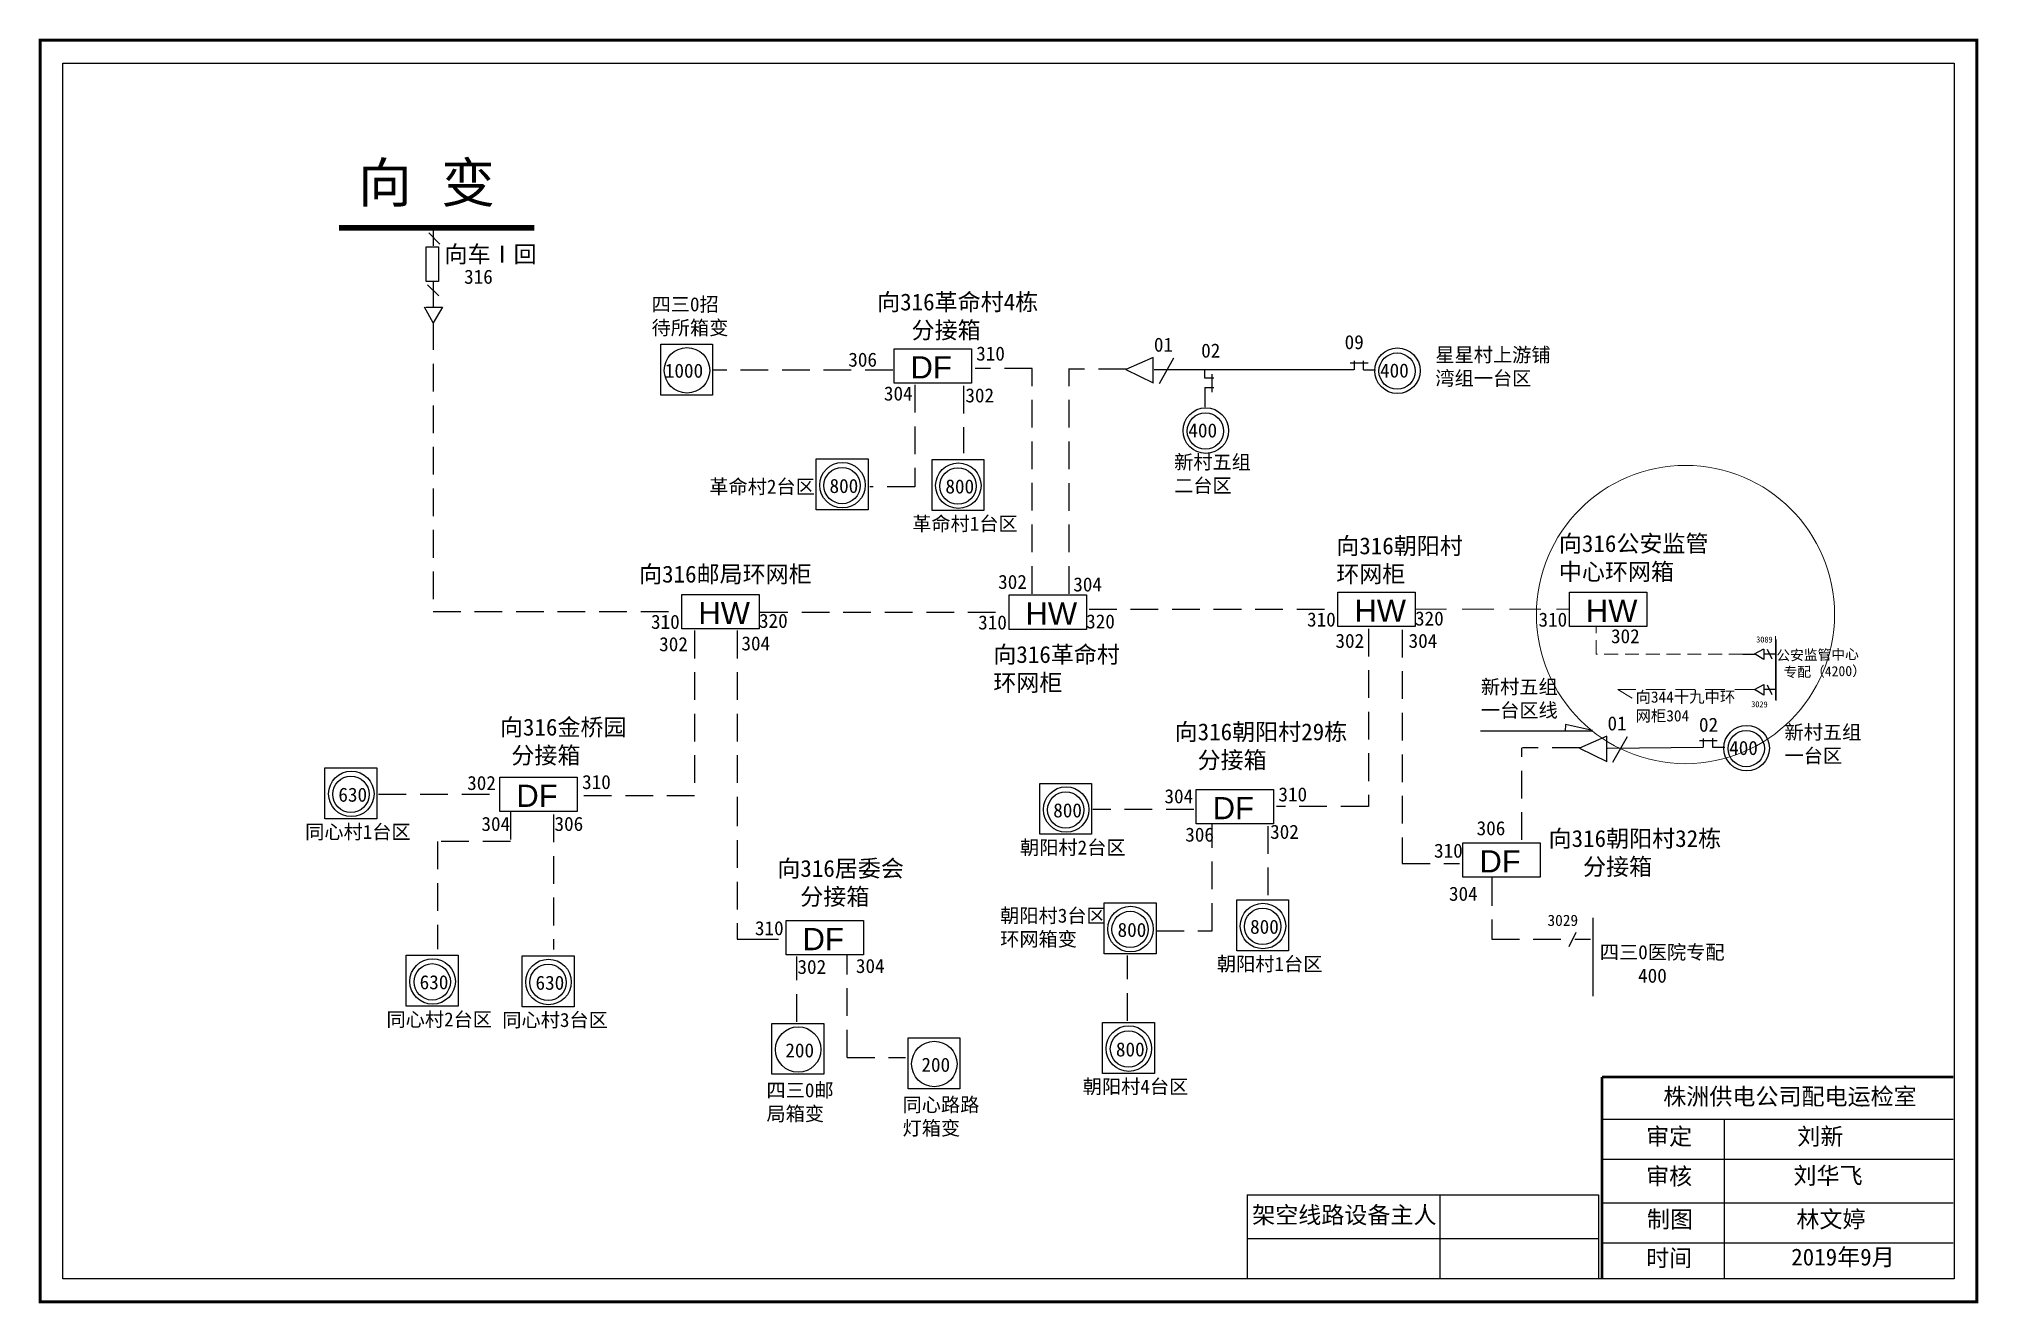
# Model space of a CAD drawing. Extents: x -19 to 326, y 0 to 224.
import ezdxf

# ---------------------------------------------------------------- set-up
doc = ezdxf.new("R2010")
doc.units = 0
doc.header["$LTSCALE"] = 0.774411
doc.linetypes.add('ACAD_ISO02W100', pattern=[15, 12, -3])
doc.linetypes.add('DASHED2', pattern=[9.525, 6.35, -3.175])
doc.layers.get('0').update_dxf_attribs({"linetype": 'CONTINUOUS'})
doc.layers.add('0-RefEdit0', color=7, linetype='CONTINUOUS')
doc.layers.add('OUTSIDE', color=2, linetype='CONTINUOUS')
doc.styles.get("Standard").update_dxf_attribs({"font": '', "height": 2.5})
doc.styles.add('字体', font='simkai_0.ttf', dxfattribs={"height": 2.5})
doc.styles.add('楷体_GB2312_txtstyle_3.00_0_0', font='simkai_0.ttf', dxfattribs={"height": 3})
doc.styles.get('Standard').set_extended_font_data('SimSun')

msp = doc.modelspace()

# ---------------------------------------------------------------- linework, layer by layer
at = {"linetype": 'Continuous'}
for p, q in [((52.29, 187.73), (50.32, 189.71)), ((52.06, 178.5), (50.08, 180.48)), ((51.06, 180.94), (51.06, 176.49)), ((51.06, 173.72), (49.55, 176.49)), ((49.8, 176.49), (52.71, 176.49)), ((52.71, 176.49), (51.06, 173.72)), ((179.12, 165.45), (214.62, 165.45)), ((182.57, 167.45), (180.01, 162.89)), ((216.32, 165.38), (218.48, 165.38)), ((188.15, 162.23), (188.15, 158.75)), ((237.08, 101.32), (256.97, 101.32)), ((252.2, 102.43), (252.12, 101.22)), ((256.99, 101.36), (252.2, 102.43)), ((263.13, 100.22), (260.57, 95.66)), ((259.68, 98.22), (276.68, 98.43)), ((278.33, 98.38), (280.49, 98.38)), ((254.04, 65.53), (252.78, 62.94)), ((257.04, 68.1), (257.04, 54.2)), ((105.05, 64.3), (112.39, 64.3)), ((258.71, 32.35), (321.08, 32.35)), ((280.36, 32.34), (280.36, 4.01)), ((258.71, 25.25), (321.08, 25.25)), ((195.67, 18.94), (258.04, 18.94)), ((195.67, 18.94), (195.67, 4.09)), ((229.88, 18.94), (229.88, 4.09)), ((258.04, 18.94), (258.04, 4.09)), ((258.71, 17.5), (321.08, 17.5)), ((195.67, 11.19), (258.04, 11.19)), ((258.71, 10.39), (321.08, 10.39)), ((195.67, 4.09), (258.04, 4.09))]:
    msp.add_line(p, q, dxfattribs=at)
at = {"linetype": 'ACAD_ISO02W100'}
msp.add_line((51.09, 190.48), (51.08, 187.4), dxfattribs=at)
at = {"linetype": 'DASHED2'}
for p, q in [((51.06, 173.84), (51.06, 122.5)), ((157.47, 165.63), (147.33, 165.63)), ((157.47, 125.64), (157.47, 165.63)), ((174.17, 165.5), (164.03, 165.5)), ((164.06, 125.62), (164.06, 165.62)), ((132.72, 165.33), (100.76, 165.33)), ((136.62, 162.73), (136.62, 144.61)), ((145.25, 162.57), (145.25, 150.59)), ((136.62, 144.61), (128.64, 144.61)), ((51.06, 122.5), (94.19, 122.5)), ((109.17, 122.39), (152.3, 122.39)), ((167.58, 122.91), (210.71, 122.91)), ((97.51, 119.09), (97.51, 89.77)), ((105.05, 119.09), (105.05, 89.27)), ((217.21, 119.44), (217.21, 87.9)), ((223.22, 119.25), (223.22, 77.76)), ((244.43, 81.93), (244.45, 98.28)), ((254.73, 98.28), (244.59, 98.28)), ((41.39, 90.07), (62.89, 90.07)), ((97.51, 89.77), (76.89, 89.77)), ((64.79, 86.91), (64.79, 81.64)), ((72.44, 86.44), (72.44, 62.48)), ((105.05, 89.27), (105.05, 64.3)), ((186.17, 87.33), (168.27, 87.33)), ((217.21, 87.9), (200.87, 87.9)), ((189.44, 65.8), (189.44, 84.65)), ((199.36, 84.4), (199.36, 71.56)), ((51.86, 81.64), (51.86, 62.57)), ((64.79, 81.64), (52.14, 81.64)), ((223.22, 77.76), (233.37, 77.76)), ((239.09, 75.18), (239.09, 64.31)), ((179.55, 65.8), (189.44, 65.8)), ((239.09, 64.31), (256.66, 64.31)), ((115.66, 49.66), (115.66, 61.27)), ((124.59, 43.31), (124.59, 61.51)), ((174.38, 49.83), (174.38, 61.44)), ((124.59, 43.31), (134.98, 43.31))]:
    msp.add_line(p, q, dxfattribs=at)
at = {"color": 0}
for p, q in [((178.97, 167.59), (174.12, 165.44)), ((174.12, 165.44), (178.97, 163.1)), ((178.97, 163.04), (178.97, 167.59)), ((213.98, 166.61), (217.13, 166.61)), ((189.36, 164.61), (189.36, 161.45)), ((259.54, 100.36), (254.68, 98.21)), ((259.54, 95.81), (259.54, 100.36)), ((254.68, 98.21), (259.54, 95.87)), ((275.99, 99.61), (279.15, 99.61))]:
    msp.add_line(p, q, dxfattribs=at)
at = {"color": 7, "linetype": 'DASHED2', "lineweight": 0, "ltscale": 1.134295}
msp.add_line((225.51, 122.88), (252.8, 122.88), dxfattribs=at)
at = {"color": 7, "linetype": 'Continuous', "lineweight": 0, "ltscale": 0.626481}
msp.add_line((289.63, 117.5), (289.63, 106.7), dxfattribs=at)
at = {"color": 0, "linetype": 'Continuous'}
for p, q in [((285.79, 114.95), (287.43, 115.84)), ((287.42, 113.97), (285.79, 114.95)), ((287.41, 115.82), (287.42, 113.97)), ((285.79, 108.63), (287.43, 109.52)), ((287.42, 107.66), (285.79, 108.63)), ((287.41, 109.5), (287.42, 107.66))]:
    msp.add_line(p, q, dxfattribs=at)
at = {"color": 0, "linetype": 'DASHED2'}
for p, q in [((287.39, 115), (289.64, 115)), ((288.01, 115.78), (288.87, 114.07)), ((287.39, 108.69), (289.64, 108.69)), ((288.01, 109.46), (288.87, 107.75))]:
    msp.add_line(p, q, dxfattribs=at)
at = {"color": 7, "linetype": 'DASHED2', "lineweight": 0, "ltscale": 0.714798}
for p, q in [((285.79, 108.63), (261.48, 108.63)), ((261.48, 108.63), (264.05, 107.12))]:
    msp.add_line(p, q, dxfattribs=at)
at = {"linetype": 'Continuous', "const_width": 0.5}
msp.add_lwpolyline([(-18.72, 223.91), (325.26, 223.91), (325.26, -0.06), (-18.72, -0.06)], close=True, dxfattribs=at)
at = {"linetype": 'Continuous'}
for points in [[(-14.67, 219.86), (321.21, 219.86), (321.21, 3.99), (-14.67, 3.99)], [(91.49, 169.95), (100.7, 169.95), (100.7, 160.91), (91.49, 160.91)], [(132.95, 169.12), (146.68, 169.12), (146.68, 163.02), (132.95, 163.02)], [(119.11, 149.57), (128.32, 149.57), (128.32, 140.52), (119.11, 140.52)], [(139.69, 149.48), (148.9, 149.48), (148.9, 140.43), (139.69, 140.43)], [(95.26, 125.52), (108.99, 125.52), (108.99, 119.41), (95.26, 119.41)], [(153.37, 125.42), (167.1, 125.42), (167.1, 119.31), (153.37, 119.31)], [(211.78, 125.93), (225.51, 125.93), (225.51, 119.82), (211.78, 119.82)], [(252.9, 125.91), (266.62, 125.91), (266.62, 119.81), (252.9, 119.81)], [(31.86, 94.76), (41.07, 94.76), (41.07, 85.71), (31.86, 85.71)], [(62.94, 93.07), (76.67, 93.07), (76.67, 86.96), (62.94, 86.96)], [(158.83, 91.98), (168.04, 91.98), (168.04, 82.93), (158.83, 82.93)], [(186.62, 90.88), (200.35, 90.88), (200.35, 84.77), (186.62, 84.77)], [(233.99, 81.44), (247.72, 81.44), (247.72, 75.33), (233.99, 75.33)], [(170.27, 70.76), (179.48, 70.76), (179.48, 61.71), (170.27, 61.71)], [(193.8, 71.31), (203.01, 71.31), (203.01, 62.26), (193.8, 62.26)], [(113.76, 67.62), (127.49, 67.62), (127.49, 61.51), (113.76, 61.51)], [(46.31, 61.46), (55.52, 61.46), (55.52, 52.41), (46.31, 52.41)], [(66.89, 61.37), (76.1, 61.37), (76.1, 52.32), (66.89, 52.32)], [(111.25, 49.37), (120.46, 49.37), (120.46, 40.33), (111.25, 40.33)], [(169.97, 49.54), (179.18, 49.54), (179.18, 40.49), (169.97, 40.49)], [(135.42, 46.81), (144.63, 46.81), (144.63, 37.76), (135.42, 37.76)]]:
    msp.add_lwpolyline(points, close=True, dxfattribs=at)
for points, const_width in [([(69.07, 190.62), (34.34, 190.6)], 1), ([(258.68, 39.85), (258.68, 4.13)], 0.5), ([(258.71, 39.85), (321.08, 39.85)], 0.5)]:
    msp.add_lwpolyline(points, dxfattribs=dict(at, const_width=const_width))
at = {"linetype": 'ACAD_ISO02W100'}
msp.add_lwpolyline([(52.02, 181.05), (49.81, 181.06), (49.83, 187.24), (52.03, 187.23)], close=True, dxfattribs=at)
at = {"color": 7, "linetype": 'DASHED2', "lineweight": 0, "ltscale": 0.500244}
msp.add_lwpolyline([(283.69, 114.94), (257.67, 114.94), (257.67, 119.81)], dxfattribs=at)
at = {"color": 18, "linetype": 'Continuous', "lineweight": 0, "ltscale": 0.994147, "true_color": 0x000000}
msp.add_lwpolyline([(289.51, 118.11), (289.51, 106.72)], dxfattribs=at)
at = {"linetype": 'Continuous'}
for centre, radius in [((96.16, 165.3), 4.04), ((222.35, 165.23), 4.04), ((222.29, 165.16), 3.23), ((188.32, 154.6), 4.04), ((188.25, 154.53), 3.23), ((123.78, 144.92), 4.04), ((144.36, 144.83), 4.04), ((123.71, 144.85), 3.23), ((144.29, 144.76), 3.23), ((284.37, 98.23), 4.04), ((284.3, 98.16), 3.23), ((36.54, 90.11), 4.04), ((36.47, 90.04), 3.23), ((163.5, 87.33), 4.04), ((163.44, 87.26), 3.23), ((174.94, 66.11), 4.04), ((174.87, 66.04), 3.23), ((198.47, 66.65), 4.04), ((198.41, 66.59), 3.23), ((50.98, 56.81), 4.04), ((50.91, 56.74), 3.23), ((71.56, 56.72), 4.04), ((71.49, 56.65), 3.23), ((115.92, 44.72), 4.04), ((174.64, 44.89), 4.04), ((140.09, 42.16), 4.04), ((174.58, 44.82), 3.23)]:
    msp.add_circle(centre, radius, dxfattribs=at)
at = {"color": 12, "linetype": 'Continuous', "lineweight": 0, "ltscale": 1.103084, "true_color": 0xc00000}
msp.add_circle((273.51, 121.95), 26.48, dxfattribs=at)
at = {"layer": '0-RefEdit0', "color": 0, "ltscale": 2}
msp.add_line((283.69, 114.94), (285.75, 114.94), dxfattribs=at)
at = {"layer": 'OUTSIDE', "color": 0, "linetype": 'Continuous'}
for p, q in [((188.14, 163.92), (188.13, 165.53)), ((214.66, 166.97), (214.66, 165.39)), ((216.34, 165.39), (216.34, 167)), ((189.71, 163.92), (188.14, 163.92)), ((188.14, 162.24), (189.75, 162.24)), ((276.68, 99.97), (276.68, 98.39)), ((278.35, 98.39), (278.35, 100))]:
    msp.add_line(p, q, dxfattribs=at)

# ---------------------------------------------------------------- texts
at = {"linetype": 'Continuous', "attachment_point": 1}
for s, insert, char_height, width, style in [('向{\\f\uffbfﾬￌﾣﾤ_GB2312|b0|i0|c134|p49;  }变', (37.74, 202.12), 7, 82.0138, '字体'), ('向车Ⅰ回', (53.09, 187.42), 3, 18.4876, '字体'), ('向316革命村4栋\\P   分接箱', (129.93, 178.94), 3, 42.8069, '字体'), ('{\\fArial|b0|i0|c0|p32;DF}', (135.87, 167.8), 3.9372, 16.7372, '字体'), ('{\\fSimSun|b0|i0|c134|p2;向}316{\\fSimSun|b0|i0|c134|p2;朝阳村\\P环网柜}', (211.48, 135.65), 3, 42.8069, '字体'), ('{\\fSimSun|b0|i0|c134|p2;向}316{\\fSimSun|b0|i0|c134|p2;公安监管\\P中心环网箱}', (251.02, 136.06), 3, 42.8069, '楷体_GB2312_txtstyle_3.00_0_0'), ('向316邮局环网柜', (87.65, 130.63), 3, 42.8069, '字体'), ('{\\fArial|b0|i0|c0|p32;HW}', (98.19, 124.19), 3.9372, 16.7372, '字体'), ('{\\fArial|b0|i0|c0|p32;HW}', (156.29, 124.09), 3.9372, 16.7372, '字体'), ('{\\fArial|b0|i0|c0|p32;HW}', (214.71, 124.6), 3.9372, 16.7372, '字体'), ('{\\fArial|b0|i0|c0|p32;HW}', (255.82, 124.59), 3.9372, 16.7372, '字体'), ('向316革命村\\P环网柜', (150.57, 116.36), 3, 42.8069, '字体'), ('向316金桥园\\P 分接箱', (62.93, 103.46), 3, 42.8069, '字体'), ('向316朝阳村29栋\\P  分接箱', (182.77, 102.63), 3, 42.8069, '字体'), ('{\\fArial|b0|i0|c0|p32;DF}', (65.86, 91.74), 3.9372, 16.7372, '字体'), ('{\\fArial|b0|i0|c0|p32;DF}', (189.54, 89.55), 3.9372, 16.7372, '字体'), ('向316朝阳村32栋\\P   分接箱', (249.19, 83.69), 3, 42.8069, '字体'), ('{\\fArial|b0|i0|c0|p32;DF}', (236.91, 80.11), 3.9372, 16.7372, '字体'), ('向316居委会\\P  分接箱', (112.2, 78.38), 3, 42.8069, '字体'), ('{\\fArial|b0|i0|c0|p32;DF}', (116.69, 66.3), 3.9372, 16.7372, '字体'), ('株洲供电公司配电运检室', (269.57, 37.9), 3, 82.0179, '字体'), ('审定', (266.51, 30.79), 3, 23.4615, '字体'), ('{\\fSimSun|b0|i0|c134|p2;刘新}', (293.38, 30.81), 3, 23.4615, '字体'), ('审核', (266.51, 23.73), 3, 23.4615, '字体'), ('{\\fSimSun|b0|i0|c134|p2;刘华飞}', (292.69, 23.85), 3, 33.0539, '字体'), ('架空线路设备主人', (196.55, 16.86), 3, 58.56, '字体'), ('制图', (266.67, 16.1), 3, 23.4615, '字体'), ('{\\fSimSun|b0|i0|c134|p2;林文婷}', (293.21, 16.1), 3, 23.4615, '字体'), ('时间', (266.51, 9.22), 3, 23.4615, '字体'), ('2019{\\fSimSun|b0|i0|c134|p2;年}9{\\fSimSun|b0|i0|c134|p2;月}', (292.29, 9.39), 3, 23.4615, '楷体_GB2312_txtstyle_3.00_0_0')]:
    msp.add_mtext(s, dxfattribs=dict(at, insert=insert, char_height=char_height, width=width, style=style))
at = {"linetype": 'Continuous', "insert": (56.57, 183.17), "char_height": 2.5, "width": 5.6554, "attachment_point": 1}
msp.add_mtext('316', dxfattribs=at)
at = {"attachment_point": 1, "style": '字体'}
for s, insert, char_height, width in [('{\\fSimSun|b0|i0|c134|p2;四三0招待所箱变}', (89.87, 178.28), 2.5, 15.0363), ('310', (147.53, 169.53), 2.5, 16.1167), ('01', (179.1, 171.11), 2.5, 16.1167), ('02', (187.49, 170.06), 2.5, 16.1167), ('09', (212.97, 171.56), 2.5, 16.1167), ('{\\fSimSun|b0|i0|c134|p2;星星村上游铺湾组一台区}', (229.09, 169.31), 2.5, 22.2177), ('1000', (92.23, 166.49), 2.5, 16.1167), ('306', (124.81, 168.45), 2.5, 16.1167), ('400', (219.26, 166.52), 2.5, 16.1167), ('304', (131.14, 162.44), 2.5, 16.1167), ('302', (145.61, 162.11), 2.5, 16.1167), ('400', (185.22, 155.89), 2.5, 16.1167), ('{\\fSimSun|b0|i0|c134|p2;新村五组\\P二台区}', (182.69, 150.27), 2.5, 19.7094), ('革命村2台区', (100.12, 145.91), 2.5, 19.7094), ('800', (121.48, 146.03), 2.5, 16.1167), ('800', (142.06, 145.94), 2.5, 16.1167), ('革命村1台区', (136.16, 139.34), 2.5, 19.7094), ('302', (151.43, 129), 2.5, 16.1167), ('304', (164.77, 128.55), 2.5, 16.1167), ('310', (89.77, 121.91), 2.5, 16.1167), ('320', (108.95, 122.08), 2.5, 16.1167), ('310', (147.88, 121.8), 2.5, 16.1167), ('320', (167.06, 121.98), 2.5, 16.1167), ('310', (206.29, 122.32), 2.5, 16.1167), ('320', (225.47, 122.5), 2.5, 16.1167), ('310', (247.4, 122.3), 2.5, 16.1167), ('302', (91.22, 117.94), 2.5, 16.1167), ('304', (105.83, 118.08), 2.5, 16.1167), ('302', (211.34, 118.53), 2.5, 16.1167), ('304', (224.33, 118.53), 2.5, 16.1167), ('302', (260.28, 119.36), 2.5, 16.1167), ('{\\fSimSun|b0|i0|c134|p2;新村五组\\P一台区线}', (237.18, 110.37), 2.5, 22.2177), ('01', (259.66, 103.88), 2.5, 16.1167), ('02', (275.91, 103.64), 2.5, 16.1167), ('{\\fSimSun|b0|i0|c134|p2;新村五组\\P一台区}', (291.1, 102.31), 2.5, 22.2177), ('400', (281.27, 99.52), 2.5, 16.1167), ('302', (57.12, 93.3), 2.5, 16.1167), ('310', (77.53, 93.47), 2.5, 16.1167), ('630', (34.24, 91.22), 2.5, 16.1167), ('304', (180.97, 90.94), 2.5, 16.1167), ('310', (201.2, 91.28), 2.5, 16.1167), ('800', (161.21, 88.44), 2.5, 16.1167), ('同心村1台区', (28.34, 84.62), 2.5, 19.7094), ('304', (59.65, 86.03), 2.5, 16.1167), ('306', (72.63, 86.04), 2.5, 16.1167), ('306', (184.66, 84.13), 2.5, 16.1167), ('302', (199.74, 84.63), 2.5, 16.1167), ('306', (236.41, 85.27), 2.5, 16.1167), ('朝阳村2台区', (155.31, 81.84), 2.5, 19.7094), ('310', (228.85, 81.28), 2.5, 16.1167), ('304', (231.5, 73.63), 2.5, 16.1167), ('朝阳村3台区环网箱变', (151.79, 69.75), 2.5, 19.7094), ('310', (108.23, 67.52), 2.5, 16.1167), ('800', (172.64, 67.22), 2.5, 16.1167), ('800', (196.18, 67.77), 2.5, 16.1167), ('3029', (249, 68.66), 2, 16.1167), ('{\\fSimSun|b0|i0|c134|p2;四三0医院专配\\P    400}', (258.29, 63.26), 2.5, 26.8072), ('302', (115.78, 60.65), 2.5, 16.1167), ('304', (126.16, 60.81), 2.5, 16.1167), ('朝阳村1台区', (190.28, 61.17), 2.5, 19.7094), ('630', (48.68, 57.92), 2.5, 16.1167), ('630', (69.26, 57.83), 2.5, 16.1167), ('同心村2台区', (42.78, 51.32), 2.5, 19.7094), ('同心村3台区', (63.36, 51.23), 2.5, 19.7094), ('200', (113.63, 45.83), 2.5, 16.1167), ('800', (172.35, 46), 2.5, 16.1167), ('200', (137.8, 43.27), 2.5, 16.1167), ('{\\fSimSun|b0|i0|c134|p2;四三0邮局箱变}', (110.28, 38.75), 2.5, 14.13), ('朝阳村4台区', (166.45, 39.4), 2.5, 19.7094), ('{\\fSimSun|b0|i0|c134|p2;同心路路灯箱变}', (134.45, 36.19), 2.5, 14.13)]:
    msp.add_mtext(s, dxfattribs=dict(at, insert=insert, char_height=char_height, width=width))
at = {"color": 0, "linetype": 'Continuous', "char_height": 1.2479, "width": 2.0058, "attachment_point": 1}
for s, insert, rotation in [('{\\H0.8602x;3089}', (286.08, 118.07), 359.0478), ('{\\H0.8602x;3029}', (285.2, 106.59), 358.5302)]:
    msp.add_mtext(s, dxfattribs=dict(at, insert=insert, rotation=rotation))
at = {"linetype": 'Continuous', "insert": (289.64, 115.57), "char_height": 1.789, "width": 25.5276, "attachment_point": 1, "rotation": 1.0422, "style": '楷体_GB2312_txtstyle_3.00_0_0'}
msp.add_mtext('公安监管中心\\P 专配（4200）', dxfattribs=at)
at = {"linetype": 'DASHED2', "insert": (264.64, 108.31), "char_height": 2, "width": 35.167, "attachment_point": 1, "style": '字体'}
msp.add_mtext('向344十九中环\\P网柜304', dxfattribs=at)

doc.saveas('drawing.dxf')
